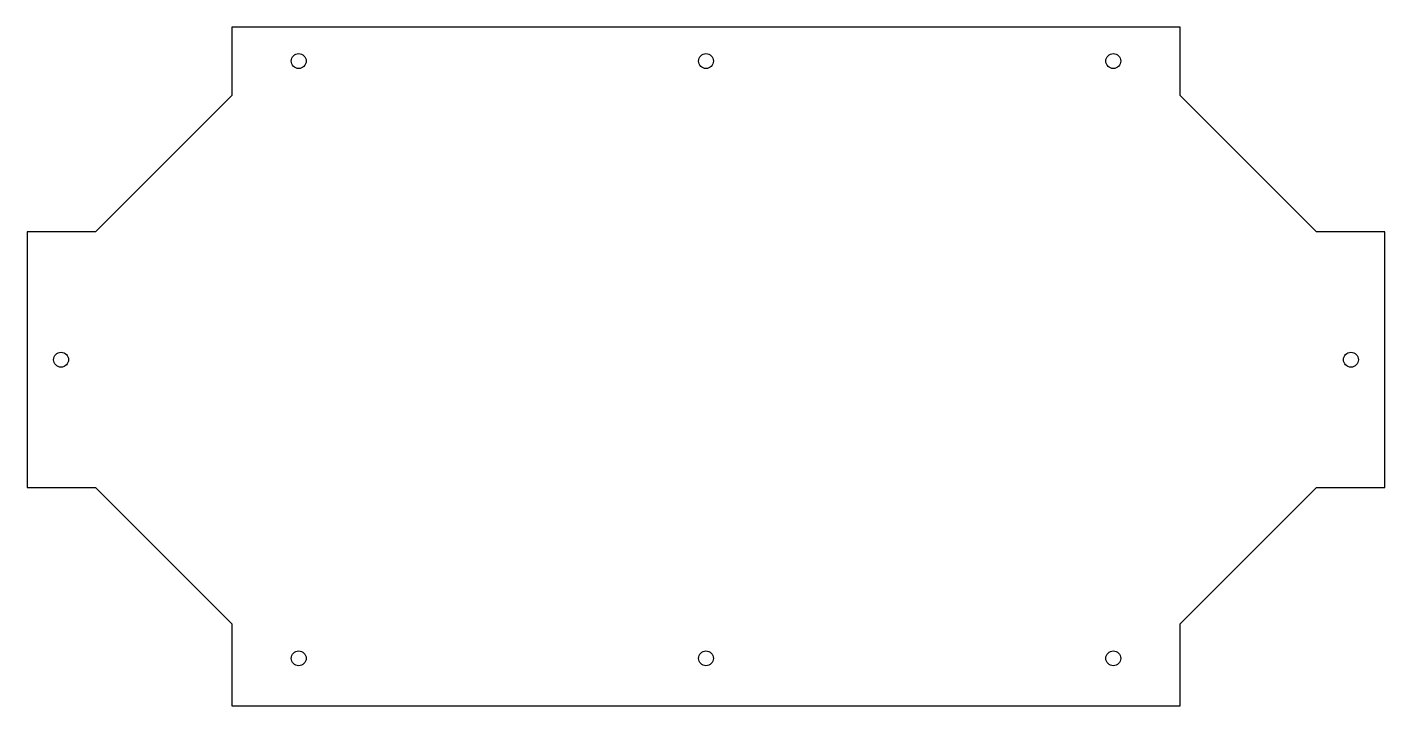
# Model space of a CAD drawing. Header units: millimetres. Extents: x -300 to 300, y -150 to 150.
import ezdxf

# ---------------------------------------------------------------- set-up
doc = ezdxf.new("R2010")
doc.units = ezdxf.units.MM
doc.layers.add('CUTOUTS', color=1, linetype='CONTINUOUS')
doc.layers.add('PERIMETER', color=5, linetype='CONTINUOUS')

msp = doc.modelspace()

# ---------------------------------------------------------------- linework, layer by layer
at = {"layer": 'CUTOUTS'}
for centre in [(-180, 135), (0, 135), (180, 135), (-285, 3), (285, 3), (-180, -129), (0, -129), (180, -129)]:
    msp.add_circle(centre, 3.3, dxfattribs=at)
at = {"layer": 'PERIMETER'}
for p, q in [((209.5, 150), (-209.5, 150)), ((209.5, 119.8), (209.5, 150)), ((-209.5, 150), (-209.5, 119.8)), ((-209.5, 119.8), (-269.8, 59.5)), ((269.8, 59.5), (209.5, 119.8)), ((-269.8, 59.5), (-300, 59.5)), ((-300, 59.5), (-300, -53.5)), ((300, 59.5), (269.8, 59.5)), ((300, -53.5), (300, 59.5)), ((-300, -53.5), (-269.8, -53.5)), ((-269.8, -53.5), (-209.5, -113.8)), ((209.5, -113.8), (269.8, -53.5)), ((269.8, -53.5), (300, -53.5)), ((-209.5, -113.8), (-209.5, -150)), ((209.5, -150), (209.5, -113.8)), ((-209.5, -150), (209.5, -150))]:
    msp.add_line(p, q, dxfattribs=at)

doc.saveas('drawing.dxf')
